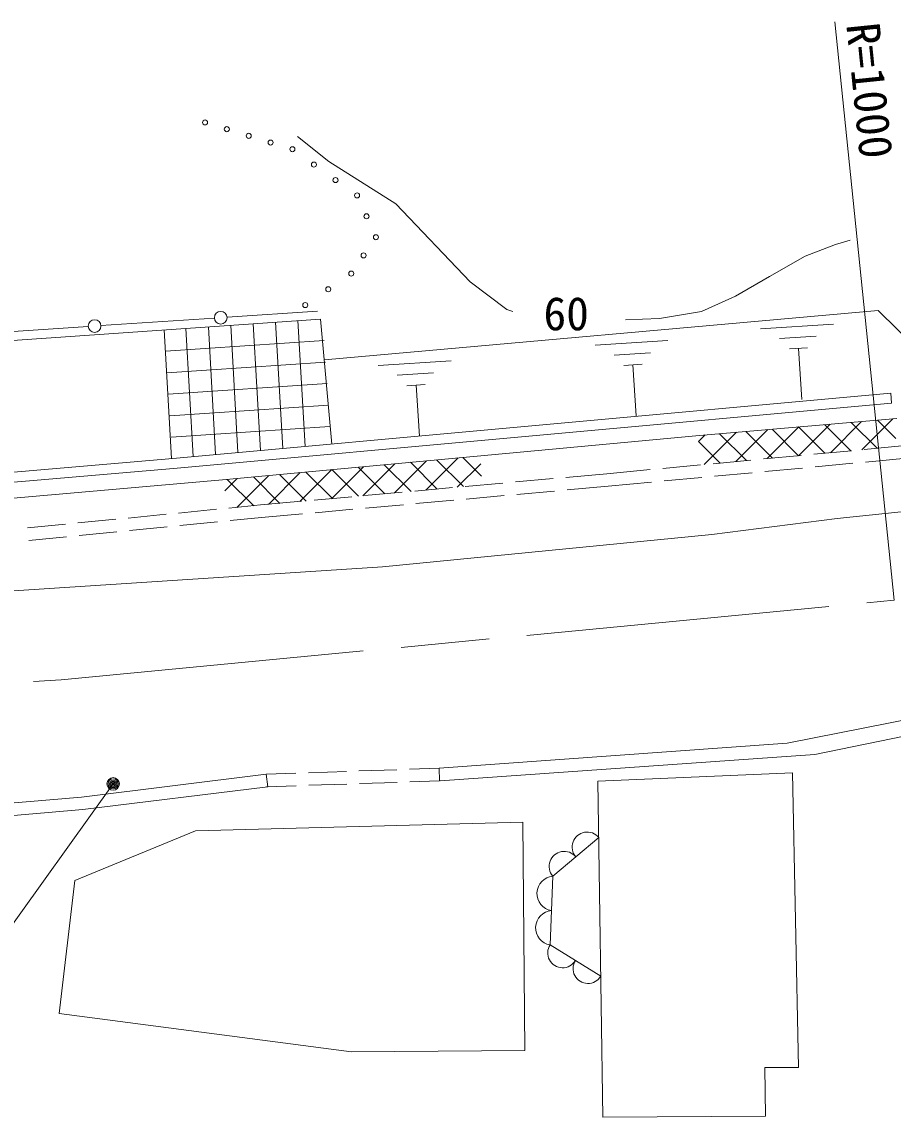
# Model space of a CAD drawing. Units: millimetres, scale not verified. Extents: x 40000 to 680000, y 20000 to 380000.
# Drawn here: x 297602 to 332056, y 292881 to 336205 of the extents above; entities that cross this region are included whole.
import ezdxf
from ezdxf.enums import TextEntityAlignment as Align

# ---------------------------------------------------------------- set-up
doc = ezdxf.new("R2010")
doc.units = ezdxf.units.MM
doc.header["$LTSCALE"] = 1000
doc.header["$PDMODE"] = 32
doc.header["$PDSIZE"] = 500
doc.linetypes.add('CHAIN', pattern=[18.5, 12, -1.5, 3.5, -1.5])
for name, color, linetype, lineweight in [('M-BGD', 7, 'Continuous', 13), ('M-BMK', 2, 'CHAIN', 13), ('M-STR-HTXT', 7, 'Continuous', 13), ('M-WORK', 1, 'Continuous', 13)]:
    doc.layers.add(name, color=color, linetype=linetype, lineweight=lineweight)
doc.styles.add('ＭＳ ゴシック', font='')
doc.styles.get('ＭＳ ゴシック').set_extended_font_data('MS Gothic')

msp = doc.modelspace()

# ---------------------------------------------------------------- linework, layer by layer
at = {"layer": 'M-BGD'}
for p, q in [((299696, 302246), (304461, 304205)), ((304461, 304205), (317409, 304552)), ((317409, 304552), (317489, 295521)), ((299070, 296975), (299696, 302246)), ((310642, 295467), (299070, 296975)), ((317489, 295521), (310642, 295467))]:
    msp.add_line(p, q, dxfattribs=at)
at = {"layer": 'M-BMK'}
msp.add_lwpolyline([(266127, 308124), (299159, 310179), (332105, 313325)], dxfattribs=at)
at = {"layer": 'M-STR-HTXT'}
for p, q in [((332105, 313325), (329759, 336205)), ((301211, 306063), (294780, 297098))]:
    msp.add_line(p, q, dxfattribs=at)
at = {"layer": 'M-WORK'}
for p, q in [((308498, 331671), (309742, 330677)), ((309742, 330677), (312388, 329007)), ((312388, 329007), (315336, 325917)), ((329784, 327400), (330353, 327577)), ((328577, 326938), (329784, 327400)), ((327173, 326139), (328577, 326938)), ((315336, 325917), (316775, 324825)), ((325824, 325357), (327173, 326139)), ((324474, 324753), (325824, 325357)), ((305715, 324520), (309298, 324756)), ((331471, 324789), (309563, 322831)), ((316775, 324825), (317014, 324753)), ((322822, 324469), (324474, 324753)), ((334256, 322034), (331471, 324789)), ((281563, 322519), (309407, 324452)), ((295736, 323862), (300226, 324158)), ((300725, 324191), (305216, 324487)), ((304090, 324083), (304377, 319010)), ((304976, 324144), (305262, 319086)), ((305862, 324206), (306147, 319167)), ((306748, 324267), (307033, 319247)), ((307634, 324329), (307918, 319328)), ((308520, 324390), (308803, 319408)), ((309407, 324452), (309861, 319505)), ((321472, 324416), (322822, 324469)), ((326817, 324062), (329702, 324248)), ((303228, 324024), (303517, 318929)), ((327566, 323676), (329009, 323768)), ((303276, 323174), (309554, 323596)), ((320270, 323411), (323154, 323596)), ((327955, 323266), (328676, 323312)), ((328315, 323289), (328445, 321270)), ((311692, 322611), (314577, 322797)), ((321019, 323024), (322461, 323117)), ((303334, 322325), (309612, 322747)), ((321407, 322615), (322128, 322661)), ((321768, 322638), (321898, 320619)), ((303392, 321477), (309669, 321899)), ((312441, 322225), (313884, 322318)), ((303565, 318932), (331962, 321516)), ((312830, 321815), (313551, 321862)), ((313190, 321839), (313320, 319819)), ((331962, 321516), (331999, 321117)), ((303449, 320628), (309727, 321050)), ((303600, 318533), (331999, 321117)), ((303507, 319780), (309785, 320202)), ((324399, 319849), (332205, 320515)), ((327079, 318930), (328335, 320185)), ((329355, 319143), (328315, 320183)), ((328328, 319047), (329572, 320290)), ((330390, 319241), (329358, 320272)), ((329577, 319164), (330809, 320396)), ((331424, 319338), (330400, 320361)), ((330826, 319282), (332046, 320502)), ((332166, 319727), (331443, 320450)), ((305537, 318091), (324399, 319849)), ((324366, 319610), (324624, 319868)), ((324582, 318695), (325861, 319974)), ((326253, 318852), (325188, 319916)), ((325831, 318812), (327098, 320079)), ((327287, 318949), (326231, 320005)), ((328321, 319046), (327273, 320094)), ((329845, 316566), (360895, 319803)), ((325219, 318755), (324365, 319608)), ((330914, 319290), (332408, 319430)), ((288173, 317627), (303565, 318932)), ((313576, 317684), (314851, 318959)), ((315064, 317820), (314004, 318880)), ((315782, 318233), (315039, 318977)), ((324941, 318729), (326434, 318869)), ((326932, 318916), (328425, 319056)), ((328923, 319103), (330416, 319243)), ((330962, 318792), (332455, 318932)), ((288201, 317228), (303600, 318533)), ((308595, 317229), (309860, 318494)), ((309840, 317343), (311108, 318610)), ((310917, 317441), (309864, 318494)), ((311954, 317536), (310899, 318591)), ((311085, 317457), (312355, 318726)), ((312991, 317631), (311934, 318687)), ((312331, 317570), (313603, 318843)), ((314027, 317725), (312969, 318784)), ((314821, 317798), (315747, 318724)), ((320740, 318334), (322452, 318495)), ((322949, 318542), (324443, 318682)), ((326980, 318418), (328473, 318558)), ((328971, 318605), (330464, 318745)), ((291551, 316865), (305537, 318091)), ((305628, 317656), (306117, 318145)), ((306771, 317062), (305725, 318108)), ((306105, 317001), (307365, 318261)), ((307807, 317157), (306760, 318205)), ((307350, 317115), (308612, 318377)), ((308844, 317252), (307794, 318301)), ((309881, 317346), (308829, 318398)), ((317123, 318007), (318617, 318142)), ((319115, 318187), (320740, 318334)), ((322997, 318044), (324491, 318184)), ((324988, 318231), (326482, 318371)), ((311148, 317467), (312641, 317602)), ((313139, 317647), (314633, 317782)), ((315131, 317827), (316625, 317962)), ((317170, 317509), (318664, 317644)), ((319162, 317689), (320786, 317836)), ((320786, 317836), (322499, 317997)), ((307033, 317095), (308658, 317242)), ((309156, 317287), (310650, 317422)), ((313186, 317149), (314680, 317284)), ((315178, 317329), (316672, 317464)), ((301809, 316580), (303301, 316727)), ((303799, 316776), (305292, 316924)), ((305789, 316973), (307033, 317095)), ((307080, 316597), (308704, 316744)), ((309202, 316789), (310696, 316924)), ((311194, 316969), (312688, 317104)), ((297828, 316188), (299321, 316335)), ((299818, 316384), (301311, 316531)), ((303844, 316278), (305337, 316426)), ((305834, 316475), (307080, 316597)), ((324890, 315926), (329845, 316566)), ((297873, 315690), (299366, 315837)), ((299863, 315886), (301356, 316033)), ((301854, 316082), (303346, 316229)), ((311863, 314648), (324890, 315926)), ((280643, 312610), (311863, 314648)), ((327862, 307674), (333027, 308692)), ((328959, 307230), (333099, 308069)), ((314102, 306679), (327862, 307674)), ((314138, 306181), (328959, 307230)), ((299964, 305543), (307264, 306449)), ((307264, 306449), (308434, 306488)), ((307264, 306449), (307325, 305952)), ((308934, 306505), (310433, 306556)), ((310933, 306572), (312432, 306623)), ((312931, 306640), (314102, 306679)), ((314102, 306679), (314119, 306180)), ((328079, 306500), (320383, 306167)), ((328310, 294846), (328079, 306500)), ((300017, 305045), (307325, 305952)), ((307281, 305949), (308451, 305988)), ((308951, 306005), (310450, 306056)), ((310949, 306073), (312449, 306123)), ((312948, 306140), (314119, 306180)), ((320383, 306167), (320578, 292881)), ((291945, 304850), (299964, 305543)), ((291984, 304352), (300017, 305045)), ((327007, 292916), (326984, 294846)), ((326984, 294846), (328310, 294846)), ((320578, 292881), (327007, 292916))]:
    msp.add_line(p, q, dxfattribs=at)
msp.add_lwpolyline([(320415, 303941), (318598, 302412), (318491, 299695), (320496, 298453)], dxfattribs=at)
for centre, radius in [((304843, 332227), 100), ((305707, 331962), 100), ((306571, 331698), 100), ((307436, 331433), 100), ((308300, 331169), 100), ((309152, 330559), 100), ((310005, 329949), 100), ((310857, 329340), 100), ((311230, 328514), 100), ((311603, 327688), 100), ((311115, 326969), 100), ((310627, 326249), 100), ((309718, 325627), 100), ((308808, 325005), 100), ((305465, 324503), 250), ((300476, 324174), 250), ((301211, 306063), 250), ((301211, 306063), 200), ((301211, 306063), 150), ((301211, 306063), 100), ((301211, 306063), 50), ((301211, 306063), 20)]:
    msp.add_circle(centre, radius, dxfattribs=at)
for centre, radius, start, end in [((319957, 303563), 594, 39.4603, 220.6615), ((319048, 302799), 594, 39.4603, 220.6615), ((318656, 301730), 685, 94.8953, 260.6132), ((318603, 300371), 685, 94.8953, 260.6132), ((318987, 299376), 590, 147.2241, 329.2244), ((319989, 298755), 590, 147.2241, 329.2244)]:
    msp.add_arc(centre, radius, start, end, dxfattribs=at)
msp.add_point((301211, 306063), dxfattribs=at)

# ---------------------------------------------------------------- texts
at = {"layer": 'M-STR-HTXT', "style": 'ＭＳ ゴシック'}
msp.add_text('R=1000', height=1320, rotation=275.855, dxfattribs=at).set_placement((330860, 336171), align=Align.MIDDLE_LEFT)
at = {"layer": 'M-WORK', "style": 'ＭＳ ゴシック'}
msp.add_text('60', height=1320, dxfattribs=at).set_placement((318230, 324666), align=Align.MIDDLE_LEFT)

doc.saveas('drawing.dxf')
